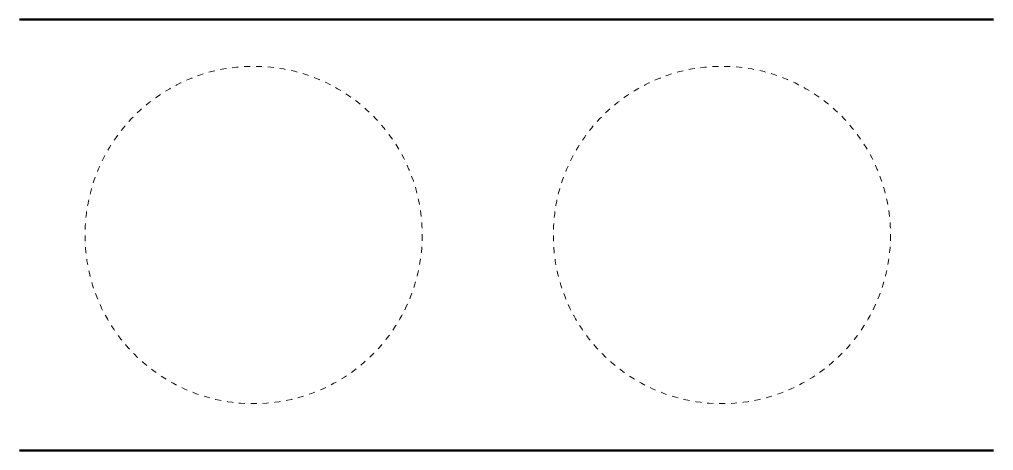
# Model space of a CAD drawing. Header units: metres. Extents: x 0 to 520, y -230 to 0.
import ezdxf

# ---------------------------------------------------------------- set-up
doc = ezdxf.new("R2010")
doc.units = ezdxf.units.M
doc.linetypes.add('Dash', pattern=[6.35, 3.175, -3.175])
doc.layers.add('A-DETL-GENF', color=92, linetype='Continuous', lineweight=18)
doc.layers.add('A-DETL-GENF-HDLN', color=1, linetype='Dash', lineweight=18)

# ---------------------------------------------------------------- blocks, each defined once
blk = doc.blocks.new('23 bubbledeck - BD_230-739620-00_0 Basismaterialen')
at = {"layer": 'A-DETL-GENF', "lineweight": 50}
for p, q in [((0, 0), (520, 0)), ((0, -230), (520, -230))]:
    blk.add_line(p, q, dxfattribs=at)
at = {"layer": 'A-DETL-GENF-HDLN'}
for centre in [(125, -115), (375, -115)]:
    blk.add_circle(centre, 90, dxfattribs=at)

msp = doc.modelspace()

# ---------------------------------------------------------------- block references
msp.add_blockref('23 bubbledeck - BD_230-739620-00_0 Basismaterialen', (0, 0))

doc.saveas('drawing.dxf')
